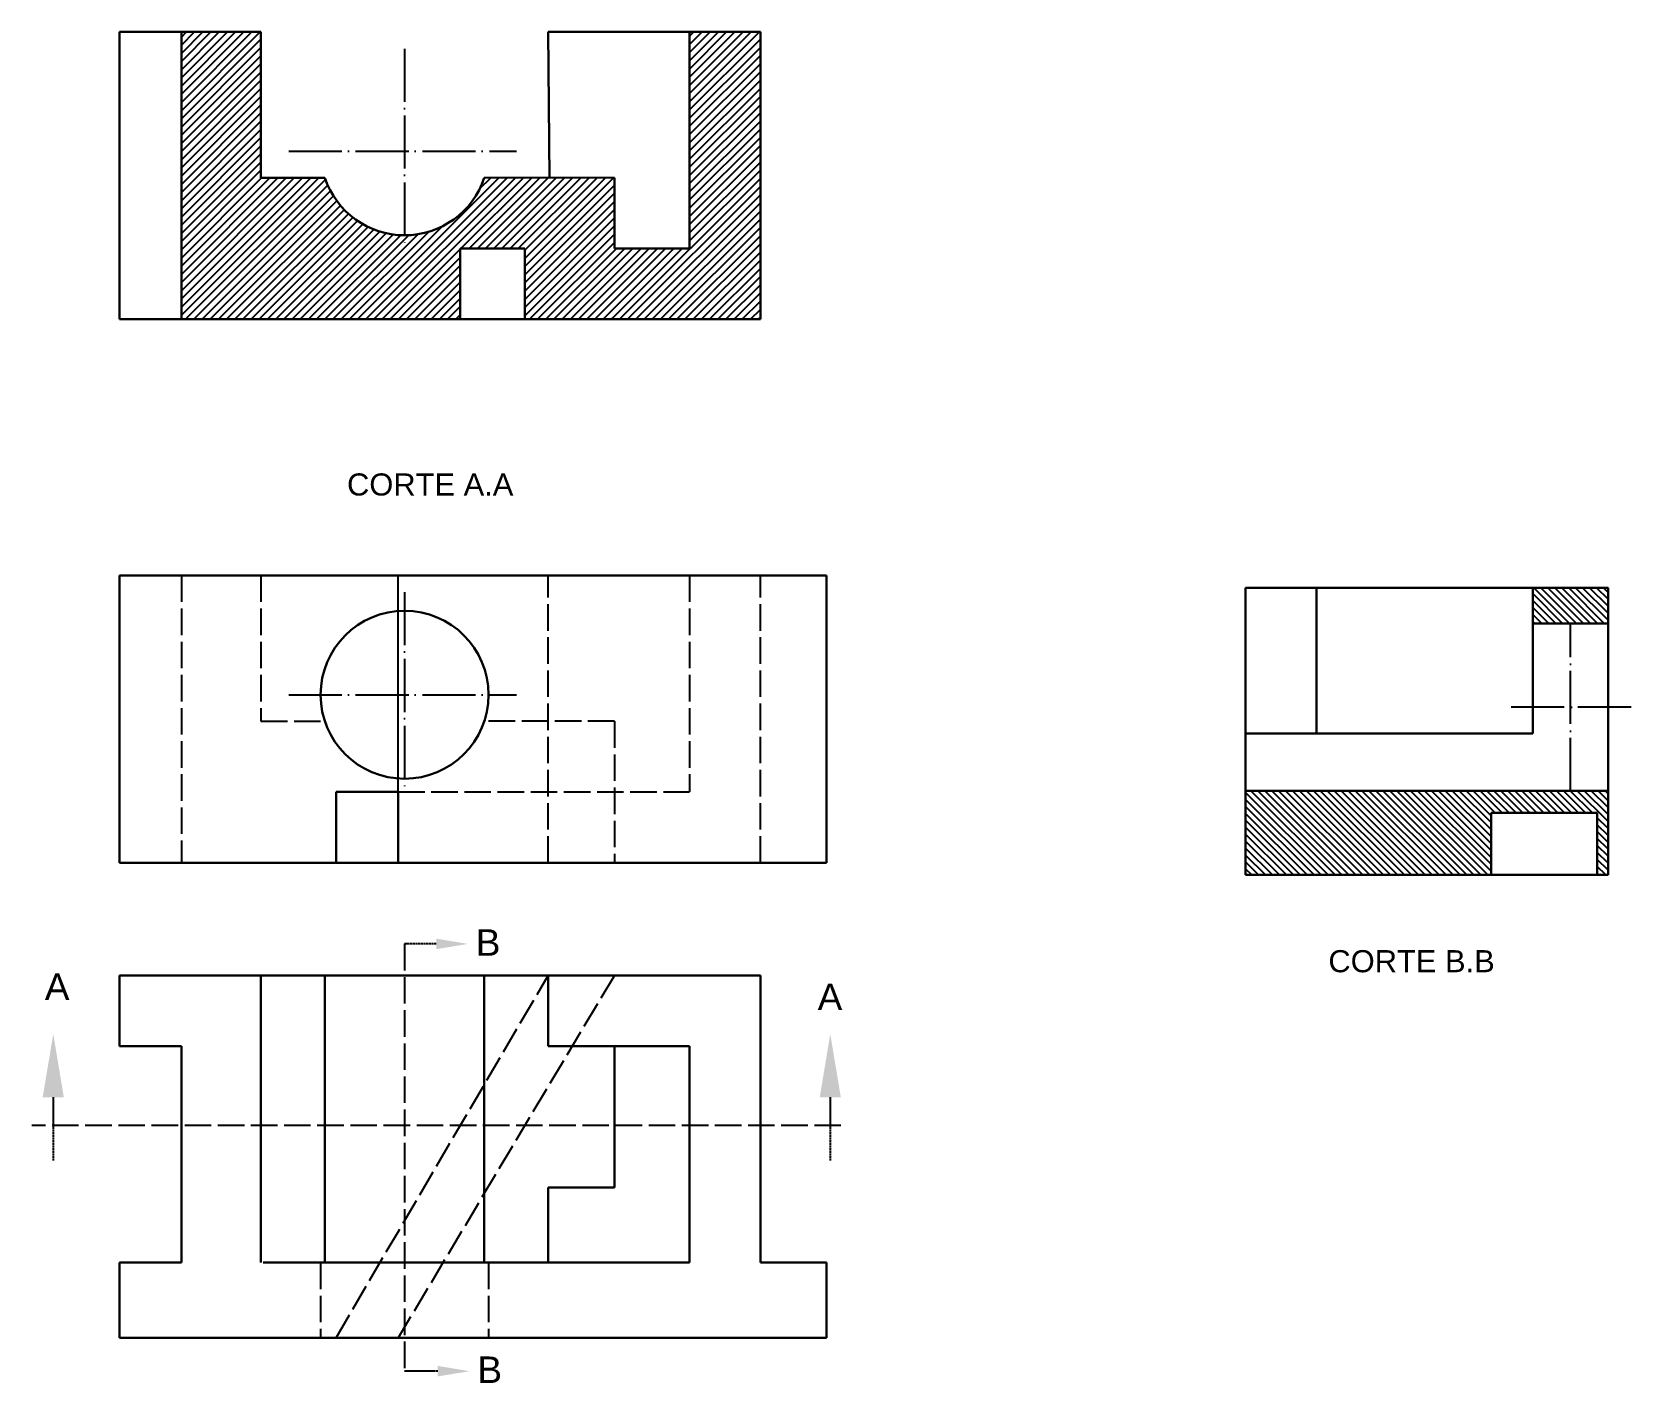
# Model space of a CAD drawing. Header units: metres. Extents: x 164 to 453, y 27 to 271.
import ezdxf

# ---------------------------------------------------------------- set-up
doc = ezdxf.new("R2010")
doc.units = ezdxf.units.M
doc.header["$LTSCALE"] = 0.4
doc.linetypes.add('ACAD_ISO02W100', pattern=[15, 12, -3])
doc.linetypes.add('ACAD_ISO04W100', pattern=[30, 24, -3, 0, -3])
for name, color, linetype in [('CONSTRUÇÃO', 252, 'Continuous'), ('EIXOS', 150, 'ACAD_ISO04W100'), ('HACHURA', 40, 'Continuous'), ('NÃO VISÍVEL', 1, 'ACAD_ISO02W100'), ('PLANO', 6, 'ACAD_ISO02W100'), ('Texto', 42, 'Continuous')]:
    doc.layers.add(name, color=color, linetype=linetype)
doc.layers.add('VISÍVEL', color=7, linetype='Continuous', lineweight=30)
pattern_1 = [(135, (572.7202, -334.8152), (-0.628618, -0.628618), [])]

msp = doc.modelspace()

# ---------------------------------------------------------------- hatches: boundary and pattern name
at = {"layer": 'HACHURA'}
h = msp.add_hatch(dxfattribs=at)
h.set_pattern_fill('ANSI31', color=256, scale=0.33)
h.paths.add_polyline_path([(216.54, 245.08), (204.96, 245.08), (204.96, 271.48), (190.56, 271.48), (190.56, 219.48), (241.04, 219.48), (241.04, 232.28), (252.72, 232.28), (252.72, 219.48), (268.96, 219.48), (268.96, 245.08), (245.38, 245.08, -0.72111)])
h = msp.add_hatch(dxfattribs=at)
h.set_pattern_fill('ANSI31', color=256, scale=0.33)
h.paths.add_polyline_path([(295.36, 271.48), (282.56, 271.48), (282.56, 232.28), (268.96, 232.28), (268.96, 219.48), (295.36, 219.48)])
h = msp.add_hatch(dxfattribs=at)
h.set_pattern_fill('ANSI31', color=256, scale=0.28, angle=90)
h.set_pattern_definition(pattern_1)
h.paths.add_polyline_path([(435.21, 170.88), (435.21, 164.43), (448.81, 164.43), (448.81, 170.88)])
h = msp.add_hatch(dxfattribs=at)
h.set_pattern_fill('ANSI31', color=256, scale=0.28, angle=90)
h.set_pattern_definition(pattern_1)
h.paths.add_polyline_path([(448.81, 134.12), (383.21, 134.12), (383.21, 118.88), (427.63, 118.88), (427.63, 130.12), (446.86, 130.12), (446.86, 118.88), (448.81, 118.88)])

# ---------------------------------------------------------------- linework, layer by layer
msp.add_line((268.96, 245.08), (245.38, 245.08))
at = {"layer": 'CONSTRUÇÃO'}
msp.add_line((229.8, 121.1), (229.8, 173.1), dxfattribs=at)
at = {"layer": 'EIXOS'}
for p, q in [((230.96, 268.46), (230.96, 232.28)), ((210, 249.88), (251.21, 249.88)), ((230.96, 170.08), (230.96, 133.9)), ((442.01, 134.12), (442.01, 164.43)), ((210, 151.5), (251.21, 151.5)), ((452.97, 149.28), (430.92, 149.28))]:
    msp.add_line(p, q, dxfattribs=at)
at = {"layer": 'NÃO VISÍVEL'}
for p, q in [((190.56, 173.1), (190.56, 121.1)), ((204.96, 173.1), (204.96, 146.7)), ((256.96, 121.1), (256.96, 173.1)), ((282.56, 173.1), (282.56, 133.9)), ((295.36, 121.1), (295.36, 173.1)), ((204.96, 146.7), (216.54, 146.7)), ((268.96, 146.7), (245.38, 146.7)), ((268.96, 146.7), (268.96, 121.1)), ((229.8, 133.9), (282.56, 133.9)), ((218.56, 35.11), (256.96, 100.71)), ((268.96, 100.71), (229.8, 35.11)), ((215.76, 48.71), (215.76, 35.11)), ((246.16, 48.71), (246.16, 35.11))]:
    msp.add_line(p, q, dxfattribs=at)
at = {"layer": 'PLANO', "ltscale": 0.08}
for p, q in [((236.68, 106.4), (230.96, 106.4)), ((167.36, 78.64), (167.36, 67.19)), ((308.02, 78.64), (308.02, 67.19)), ((236.97, 29.05), (230.96, 29.05))]:
    msp.add_line(p, q, dxfattribs=at)
at = {"layer": 'PLANO'}
for p, q in [((230.96, 106.4), (230.96, 29.05)), ((309.95, 73.51), (163.51, 73.51))]:
    msp.add_line(p, q, dxfattribs=at)
at = {"layer": 'PLANO', "ltscale": 0.08}
for points in [[(236.68, 107.35), (236.68, 105.44), (242.41, 106.4)], [(165.45, 78.64), (169.27, 78.64), (167.36, 90.09)], [(306.11, 78.64), (309.93, 78.64), (308.02, 90.09)], [(236.97, 30.01), (236.97, 28.1), (242.69, 29.05)]]:
    msp.add_solid(points, dxfattribs=at)
at = {"layer": 'VISÍVEL'}
for p, q in [((179.36, 271.48), (204.96, 271.48)), ((179.36, 219.48), (179.36, 271.48)), ((190.56, 271.48), (190.56, 219.48)), ((204.96, 271.48), (204.96, 245.08)), ((256.96, 271.48), (295.36, 271.48)), ((257.17, 245.08), (256.96, 271.48)), ((282.56, 271.48), (282.56, 232.28)), ((295.36, 219.48), (295.36, 271.48)), ((204.96, 245.08), (216.54, 245.08)), ((268.96, 232.28), (268.96, 245.08)), ((268.96, 232.28), (282.56, 232.28)), ((179.36, 219.48), (295.36, 219.48)), ((179.36, 173.1), (204.96, 173.1)), ((179.36, 121.1), (179.36, 173.1)), ((256.96, 173.1), (295.36, 173.1)), ((448.81, 170.88), (383.21, 170.88)), ((383.21, 118.88), (383.21, 170.88)), ((396.01, 170.88), (396.01, 144.48)), ((435.21, 164.43), (435.21, 170.88)), ((448.81, 170.88), (448.81, 118.88)), ((435.21, 164.43), (448.81, 164.43)), ((435.21, 164.43), (435.21, 144.48)), ((435.21, 144.48), (383.21, 144.48)), ((435.21, 134.12), (383.21, 134.12)), ((435.21, 134.12), (448.81, 134.12)), ((446.86, 130.12), (446.86, 118.88)), ((179.36, 121.1), (295.36, 121.1)), ((383.21, 118.88), (448.81, 118.88)), ((396.01, 118.88), (383.21, 118.88)), ((179.36, 100.71), (179.36, 87.91)), ((295.36, 100.71), (179.36, 100.71)), ((204.96, 48.71), (204.96, 100.71)), ((216.54, 100.71), (216.54, 48.71)), ((245.38, 100.71), (245.38, 48.71)), ((256.96, 87.91), (256.96, 100.71)), ((295.36, 48.71), (295.36, 100.71)), ((179.36, 87.91), (190.56, 87.91)), ((190.56, 87.91), (190.56, 48.71)), ((282.56, 87.91), (256.96, 87.91)), ((268.96, 87.91), (268.96, 62.31)), ((282.56, 48.71), (282.56, 87.91)), ((256.96, 62.31), (256.96, 48.71)), ((268.96, 62.31), (256.96, 62.31)), ((190.56, 48.71), (179.36, 48.71)), ((179.36, 48.71), (179.36, 35.11)), ((282.56, 48.71), (205.36, 48.71)), ((307.36, 48.71), (295.36, 48.71)), ((307.36, 35.11), (307.36, 48.71)), ((179.36, 35.11), (307.36, 35.11))]:
    msp.add_line(p, q, dxfattribs=at)
at = {"layer": 'VISÍVEL', "ltscale": 0.5}
for p, q in [((252.72, 232.28), (241.04, 232.28)), ((241.04, 219.48), (241.04, 232.28)), ((204.96, 173.1), (256.96, 173.1)), ((295.36, 173.1), (307.36, 173.1)), ((307.36, 121.1), (307.36, 173.1)), ((229.8, 133.9), (218.56, 133.9)), ((218.56, 121.1), (218.56, 133.9)), ((427.63, 118.88), (427.63, 130.12)), ((446.86, 130.12), (427.63, 130.12)), ((295.36, 121.1), (307.36, 121.1))]:
    msp.add_line(p, q, dxfattribs=at)
at = {"layer": 'VISÍVEL', "ltscale": 0.08}
for p, q in [((252.72, 219.48), (252.72, 232.28)), ((229.8, 121.1), (229.8, 133.9))]:
    msp.add_line(p, q, dxfattribs=at)
msp.add_circle((230.96, 151.5), 15.2, dxfattribs=at)
msp.add_arc((230.96, 249.88), 15.2, 198.4085, 341.5915, dxfattribs=at)

# ---------------------------------------------------------------- texts
at = {"layer": 'PLANO', "char_height": 4.8, "width": 20.4656, "attachment_point": 1}
for s, insert in [('{\\fArial|b0|i0|c0|p34;B}', (243.84, 109.05)), ('{\\fArial|b0|i0|c0|p34;A}', (165.83, 101.05)), ('{\\fArial|b0|i0|c0|p34;A}', (305.73, 99.22)), ('{\\fArial|b0|i0|c0|p34;B}', (244.13, 31.71))]:
    msp.add_mtext(s, dxfattribs=dict(at, insert=insert))
at = {"layer": 'Texto', "ltscale": 0.08, "char_height": 4, "attachment_point": 1}
for s, insert, width in [('{\\fArial|b0|i0|c0|p34;CORTE A.A}', (220.54, 191.57), 47.541), ('{\\fArial|b0|i0|c0|p34;CORTE B.B}', (398.19, 105.27), 47.0552)]:
    msp.add_mtext(s, dxfattribs=dict(at, insert=insert, width=width))

doc.saveas('drawing.dxf')
